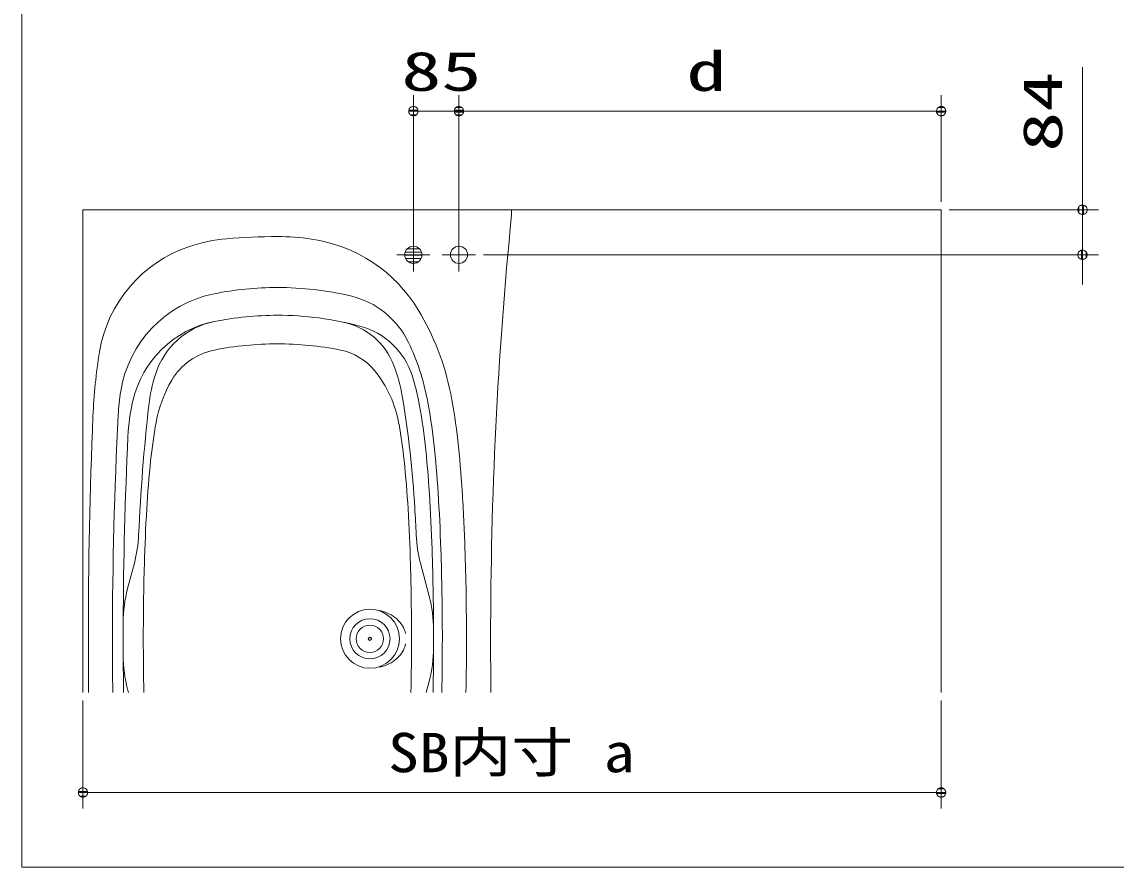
# Model space of a CAD drawing. Units: millimetres on the paper. Extents: x -305 to 305, y -152 to 152.
# Drawn here: x -40.4 to 27.7, y -61.9 to -9.3 of the extents above; entities that cross this region are included whole.
import ezdxf
from ezdxf.enums import TextEntityAlignment as Align

# ---------------------------------------------------------------- set-up
doc = ezdxf.new("R2010")
doc.units = ezdxf.units.MM
doc.linetypes.add('LONG_CHAIN', pattern=[21, 18, -1, 1, -1])
doc.linetypes.add('LONG_DOUBLE_CHAIN', pattern=[21.8, 18, -1, 0.6, -0.6, 0.6, -1])
doc.layers.add('0-1_RV', color=7, linetype='Continuous', lineweight=9)
doc.layers.add('0-2_0', color=7, linetype='Continuous', lineweight=9)
doc.styles.add('ＭＳ ゴシック', font='')
doc.styles.get('ＭＳ ゴシック').set_extended_font_data('MS Gothic')

# ---------------------------------------------------------------- blocks, each defined once
blk = doc.blocks.new('_DOTSMALL')
at = {"layer": '0-2_0'}
for p, q in [((0.0746, 0.1), (-0.0746, 0.1)), ((0.1223, -0.0248), (-0.1223, -0.0248))]:
    blk.add_line(p, q, dxfattribs=at)
for points in [[(0.125, 0), (0.124, 0.0157), (0.1211, 0.0311), (0.1162, 0.046), (0.1095, 0.0602), (0.1011, 0.0735), (0.0911, 0.0856), (0.0797, 0.0963), (0.067, 0.1055), (0.0532, 0.1131), (0.0386, 0.1189), (0.0234, 0.1228), (0.0078, 0.1248), (-0.0078, 0.1248), (-0.0234, 0.1228), (-0.0386, 0.1189), (-0.0532, 0.1131), (-0.067, 0.1055), (-0.0797, 0.0963), (-0.0911, 0.0856), (-0.1011, 0.0735), (-0.1095, 0.0602), (-0.1162, 0.046), (-0.1211, 0.0311), (-0.124, 0.0157), (-0.125, 0), (0, 0)], [(-0.125, 0), (-0.124, -0.0157), (-0.1211, -0.0311), (-0.1162, -0.046), (-0.1095, -0.0602), (-0.1011, -0.0735), (-0.0911, -0.0856), (-0.0797, -0.0963), (-0.067, -0.1055), (-0.0532, -0.1131), (-0.0386, -0.1189), (-0.0234, -0.1228), (-0.0078, -0.1248), (0.0078, -0.1248), (0.0234, -0.1228), (0.0386, -0.1189), (0.0532, -0.1131), (0.067, -0.1055), (0.0797, -0.0963), (0.0911, -0.0856), (0.1011, -0.0735), (0.1095, -0.0602), (0.1162, -0.046), (0.1211, -0.0311), (0.124, -0.0157), (0.125, 0), (0, 0)]]:
    blk.add_lwpolyline(points, close=True, dxfattribs=at)

msp = doc.modelspace()

# ---------------------------------------------------------------- linework, layer by layer
at = {"layer": '0-1_RV'}
for p, q in [((-40.352, 43.187), (-40.352, -61.876)), ((25.559, -21.019), (25.559, -12.152)), ((-16.023, -23.319), (-16.023, -13.894)), ((-13.189, -19.499), (-13.189, -13.894)), ((-13.189, -23.319), (-13.189, -13.894)), ((16.777, -20.519), (16.777, -13.894)), ((-16.023, -14.894), (-13.189, -14.894)), ((-13.189, -14.894), (16.777, -14.894)), ((-36.556, -21.019), (16.777, -21.019)), ((-36.556, -21.019), (-36.556, -51.019)), ((-9.923, -21.019), (-9.923, -21.354)), ((16.777, -21.019), (16.777, -51.019)), ((17.277, -21.019), (26.559, -21.019)), ((25.559, -21.019), (25.559, -23.819)), ((-15.516, -23.653), (-16.529, -23.653)), ((-15.637, -23.453), (-16.409, -23.453)), ((25.559, -23.339), (25.559, -25.659)), ((-15.492, -23.853), (-16.553, -23.853)), ((-15.544, -24.053), (-16.501, -24.053)), ((-15.712, -24.253), (-16.333, -24.253)), ((-11.656, -23.819), (26.559, -23.819)), ((-33.363, -42.993), (-33.779, -44.569)), ((-15.582, -42.993), (-15.044, -45.035)), ((-33.727, -51.019), (-33.779, -50.821)), ((-15.224, -51.019), (-15.044, -50.337)), ((-36.556, -51.519), (-36.556, -58.241)), ((16.777, -51.519), (16.777, -58.241)), ((16.777, -57.241), (-36.556, -57.241)), ((-40.352, -61.876), (103.637, -61.876))]:
    msp.add_line(p, q, dxfattribs=at)
at = {"layer": '0-1_RV', "linetype": 'LONG_CHAIN'}
for p, q in [((-16.023, -22.786), (-16.023, -24.853)), ((-13.189, -22.786), (-13.189, -24.853)), ((-17.056, -23.819), (-14.989, -23.819)), ((-14.223, -23.819), (-12.156, -23.819))]:
    msp.add_line(p, q, dxfattribs=at)
at = {"layer": '0-1_RV'}
for centre, radius in [((-16.023, -23.819), 0.533), ((-16.023, -23.819), 0.533), ((-13.189, -23.819), 0.533), ((-18.723, -47.686), 1.833), ((-18.723, -47.686), 1.25), ((-18.723, -47.686), 0.85), ((-18.723, -47.686), 0.1), ((-18.723, -47.686), 0.0833)]:
    msp.add_circle(centre, radius, dxfattribs=at)
for centre, radius, start, end in [((256.111, -47.686), 267.333, 174.34726, 180), ((-26.776, -32.786), 10, 94.95444, 108.46728), ((-24.473, -59.353), 36.667, 89.99999, 94.95444), ((-24.473, -37.353), 14.667, 81.67971, 90), ((-23.701, -32.075), 9.333, 31.16034, 81.67971), ((-27.304, -31.205), 8.333, 108.46728, 170.71873), ((-26.961, -33.433), 7.333, 101.32804, 171.15395), ((-24.473, -45.853), 20, 90.00001, 101.32804), ((-24.473, -45.853), 20, 76.84989, 89.99999), ((-21.136, -31.571), 5.333, 25.55599, 76.84989), ((-29.406, -35.525), 16, 11.00864, 31.16034), ((-27.116, -34.34), 6.5, 101.29342, 167.16152), ((-27.443, -32.706), 4.833, 101.30119, 162.46615), ((-21.281, -32.241), 4.333, 20.76615, 78.24482), ((-20.539, -32.759), 4.667, 17.32322, 75.13371), ((-2.631, -35.237), 33.333, 170.71873, 177.6217), ((-27.606, -33.662), 4, 101.29342, 149.17082), ((-24.473, -49.353), 20, 90.00001, 101.29342), ((-24.473, -49.353), 20, 78.7065, 89.99999), ((-21.274, -33.336), 3.667, 39.15375, 78.7065), ((-29.406, -35.525), 14.5, 11.00864, 25.55599), ((-13.823, -29.827), 0.333, 184.46931, 184.50491), ((-13.823, -29.827), 0.333, 184.46931, 184.50491), ((-22.85, -34.211), 9.667, 162.16474, 173.82697), ((-24.136, -35.628), 7.333, 10.07233, 38.92663), ((-26.579, -34.25), 10, 9.45382, 20.76615), ((-24.137, -35.654), 8, 149.65551, 169.86186), ((-29.407, -35.525), 13.956, 11.00864, 17.32322), ((-19.715, -34.56), 14.667, 171.15395, 176.99943), ((-81.493, -43.394), 65.669, 3.31712, 9.45382), ((-48.383, -39.217), 35.333, 6.27211, 11.00864), ((-20.776, -35.771), 13, 167.22256, 177.09528), ((82.464, -46.287), 115.67, 173.48916, 177.49565), ((-48.384, -39.217), 33.289, 6.27211, 11.00864), ((-48.383, -39.217), 33.833, 6.27211, 11.00864), ((297.111, -47.686), 333.333, 177.6217, 180), ((232.444, -47.686), 267.167, 177.01914, 180), ((-0.605, -39.927), 31.917, 169.74567, 174.03081), ((-48.34, -39.927), 31.917, 5.96919, 10.07234), ((232.444, -47.686), 266.5, 177.29578, 179.7797), ((-81.517, -42.858), 68.667, 3.62322, 6.27211), ((-81.518, -42.858), 66.623, 3.62322, 6.27211), ((-81.517, -42.858), 67.167, 3.62322, 6.27211), ((32.547, -43.394), 65.25, 174.03081, 176.68288), ((-81.493, -43.394), 65.25, 3.31712, 5.96919), ((-131.418, -46.018), 116.623, 1.91139, 3.62322), ((-131.417, -46.018), 117.167, 1.91139, 3.62322), ((-131.417, -46.018), 118.667, 1.91139, 3.62323), ((82.464, -46.287), 115.25, 176.68288, 178.39679), ((-131.409, -46.287), 115.25, 1.60321, 3.31712), ((-131.404, -46.317), 115.667, 2.51885, 3.35194), ((-41.421, -40.869), 8.333, 345.23097, 357.49565), ((-7.524, -40.868), 8.333, 182.51885, 194.76903), ((-181.39, -47.686), 166.623, 0, 1.9155), ((-181.389, -47.686), 167.167, 0, 1.91139), ((-181.389, -47.686), 168.667, 0, 1.91139), ((132.444, -47.686), 165.25, 178.39679, 180), ((-181.389, -47.686), 165.25, 0, 1.60321), ((-25.721, -46.693), 8.333, 165.23097, 179.7797), ((-23.102, -47.159), 8.333, 0.19076, 14.76903), ((232.444, -47.686), 266.5, 179.7797, 180), ((297.111, -47.686), 333.333, 180, 180.57297), ((232.444, -47.686), 267.167, 180, 180.71488), ((232.444, -47.686), 266.5, 180, 180.22441), ((132.444, -47.686), 165.25, 180, 181.15582), ((-181.389, -47.686), 165.25, 358.84418, 0), ((-23.102, -48.213), 8.333, 345.23097, 359.80924), ((-181.39, -47.686), 166.623, 358.85371, 0), ((-181.389, -47.686), 167.167, 358.85744, 0), ((-181.389, -47.686), 168.667, 358.8676, 0), ((256.111, -47.686), 267.333, 180, 180.71443), ((232.444, -47.686), 266.5, 180.22441, 180.71666), ((-25.721, -48.697), 8.333, 180.22441, 194.76842)]:
    msp.add_arc(centre, radius, start, end, dxfattribs=at)
at = {"layer": '0-1_RV', "linetype": 'LONG_DOUBLE_CHAIN'}
for start, end in [(90.00001, 101.29342), (75.13371, 89.99999)]:
    msp.add_arc((-24.473, -47.579), 20, start, end, dxfattribs=at)
for start_param, end_param in [(3.318068, 4.44147), (1.841716, 2.965117)]:
    msp.add_ellipse((-18.723, -47.686), major_axis=(-2.25, 0), ratio=0.814815, start_param=start_param, end_param=end_param, dxfattribs=at)

# ---------------------------------------------------------------- block references
at = {"layer": '0-1_RV', "xscale": 2.32, "yscale": 2.32}
for p, rotation in [((-16.023, -14.894), 180), ((-13.189, -14.894), 180), ((25.559, -21.019), 90), ((25.559, -23.819), 270), ((-36.556, -57.241), 180)]:
    msp.add_blockref('_DOTSMALL', p, dxfattribs=dict(at, rotation=rotation))
for p in [(-13.189, -14.894), (16.777, -14.894), (16.777, -57.241)]:
    msp.add_blockref('_DOTSMALL', p, dxfattribs=at)

# ---------------------------------------------------------------- texts
at = {"layer": '0-1_RV', "style": 'ＭＳ ゴシック'}
for s, height, width, p in [('85', 2.441, 1.5, (-16.77, -14.364)), ('d', 2.441, 1.5, (0.947, -14.364)), ('SB内寸 a', 2.444, 1.15, (-17.594, -56.711))]:
    msp.add_text(s, height=height, dxfattribs=dict(at, width=width)).set_placement(p, align=Align.BOTTOM_LEFT)
at = {"layer": '0-1_RV', "style": 'ＭＳ ゴシック', "width": 1.5}
msp.add_text('84', height=2.441, rotation=90, dxfattribs=at).set_placement((25.029, -17.42), align=Align.BOTTOM_LEFT)

doc.saveas('drawing.dxf')
